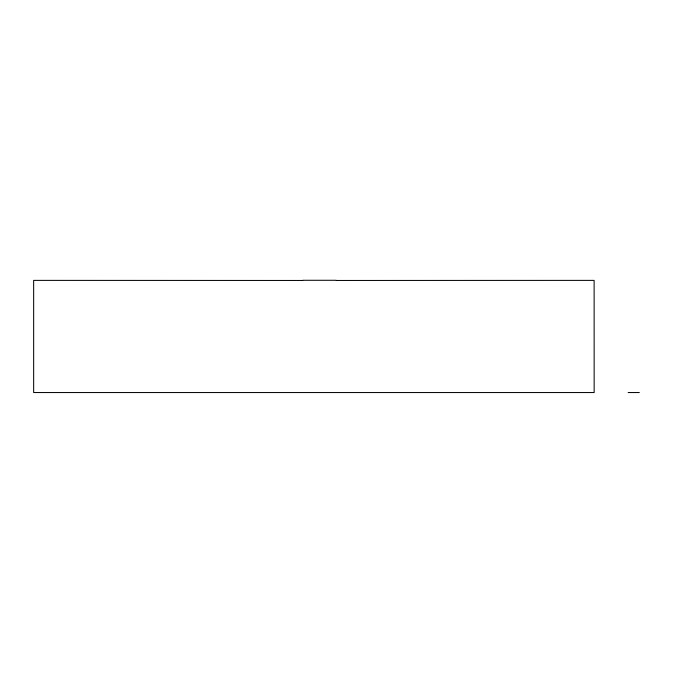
<?xml version="1.0" encoding="UTF-8"?>
<svg xmlns="http://www.w3.org/2000/svg" width="673" height="673" viewBox="0 0 673 673"><rect width="100%" height="100%" fill="white"/><g stroke="black" fill="none" stroke-linecap="round" stroke-linejoin="round"><path stroke-width="1.01" d="M336.332 280.464L594.124 280.38L594.158 392.544L33.65 392.544L33.65 280.38L302.682 280.464M628.136 392.544L639.35 392.544M336.147 280.288A1566.786 19.652 0 0 1 302.791 280.288"/></g></svg>
